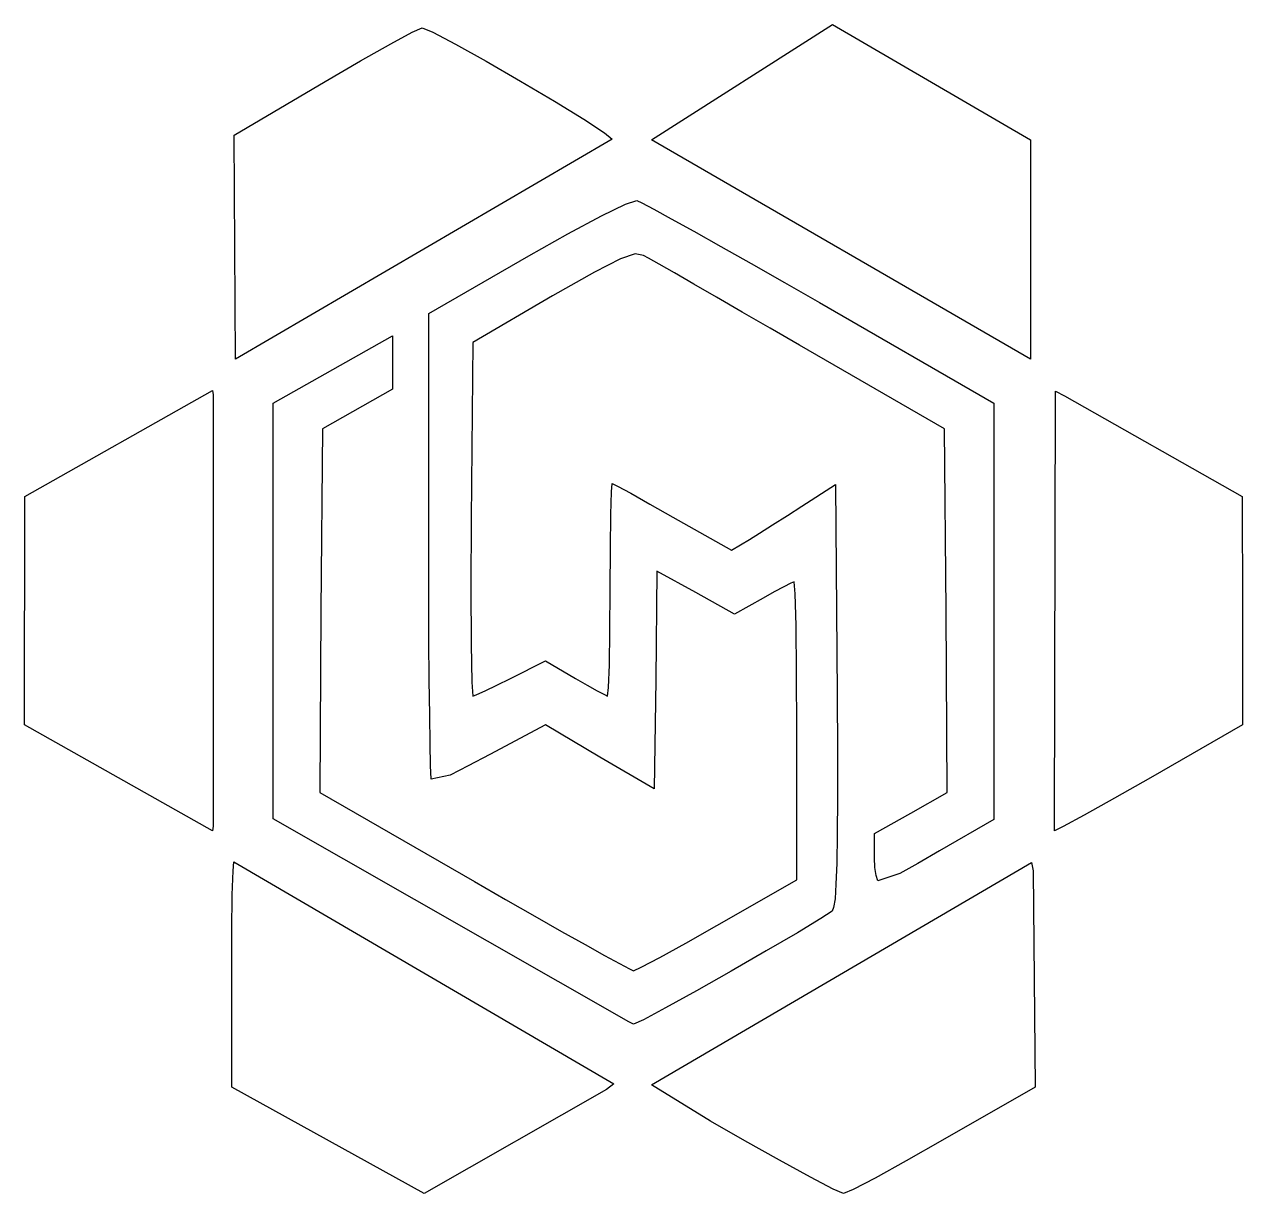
# Model space of a CAD drawing. Header units: metres. Extents: x 0 to 100, y 0 to 96.
import ezdxf

# ---------------------------------------------------------------- set-up
doc = ezdxf.new("R2010")
doc.units = ezdxf.units.M

msp = doc.modelspace()

# ---------------------------------------------------------------- linework, layer by layer
at = {"layer": 'Layer0'}
for points in [[(47.62, 87.08, 0), (48.25, 86.55, 0), (17.32, 68.51, 0), (17.23, 86.89, 0), (24.68, 91.28, 0), (27.6, 92.99, 0), (30.08, 94.38, 0), (31.84, 95.34, 0), (32.64, 95.7, 0), (33.52, 95.34, 0), (35.39, 94.36, 0), (37.91, 92.95, 0), (40.73, 91.32, 0), (43.52, 89.67, 0), (45.93, 88.19, 0), (47.62, 87.08, 0)], [(51.47, 86.51, 0), (66.33, 95.98, 0), (82.59, 86.51, 0), (82.59, 68.51, 0), (51.47, 86.51, 0)], [(20.43, 64.89, 0), (30.21, 70.42, 0), (30.21, 66.04, 0), (24.47, 62.77, 0), (24.34, 47.83, 0), (24.25, 32.94, 0), (36.94, 25.62, 0), (39.5, 24.14, 0), (41.91, 22.77, 0), (44.1, 21.53, 0), (46.02, 20.44, 0), (47.62, 19.55, 0), (48.86, 18.88, 0), (49.66, 18.45, 0), (50, 18.3, 0), (50.64, 18.59, 0), (52.15, 19.39, 0), (54.3, 20.56, 0), (56.85, 22, 0), (63.4, 25.75, 0), (63.4, 38, 0), (63.39, 42.75, 0), (63.35, 46.63, 0), (63.28, 49.25, 0), (63.19, 50.21, 0), (62.92, 50.11, 0), (62.34, 49.82, 0), (61.56, 49.41, 0), (60.64, 48.89, 0), (58.3, 47.58, 0), (55.11, 49.36, 0), (51.91, 51.11, 0), (51.83, 42.17, 0), (51.7, 33.23, 0), (47.23, 35.83, 0), (42.77, 38.47, 0), (38.21, 36.04, 0), (36.44, 35.11, 0), (34.95, 34.34, 0), (33.4, 34.01, 0), (33.35, 35.14, 0), (33.31, 36.93, 0), (33.27, 39.29, 0), (33.24, 42.15, 0), (33.21, 45.43, 0), (33.2, 49.05, 0), (33.19, 52.94, 0), (33.19, 72.26, 0), (41.4, 76.98, 0), (44.62, 78.8, 0), (47.36, 80.26, 0), (49.34, 81.22, 0), (50.26, 81.53, 0), (50.69, 81.33, 0), (51.66, 80.82, 0), (53.1, 80.03, 0), (54.96, 79, 0), (57.16, 77.76, 0), (59.66, 76.35, 0), (62.39, 74.8, 0), (65.28, 73.15, 0), (79.57, 64.89, 0), (79.57, 30.72, 0), (75.11, 28.13, 0), (73.35, 27.11, 0), (71.85, 26.29, 0), (70.06, 25.69, 0), (69.92, 26.12, 0), (69.82, 26.77, 0), (69.79, 27.57, 0), (69.79, 29.57, 0), (72.77, 31.23, 0), (75.75, 32.94, 0), (75.66, 47.83, 0), (75.53, 62.77, 0), (63.62, 69.66, 0), (61.21, 71.05, 0), (58.92, 72.37, 0), (56.82, 73.59, 0), (54.95, 74.67, 0), (53.36, 75.58, 0), (52.1, 76.3, 0), (51.23, 76.79, 0), (50.81, 77.02, 0), (50.13, 77.14, 0), (48.94, 76.74, 0), (46.81, 75.65, 0), (43.36, 73.7, 0), (36.81, 69.87, 0), (36.68, 55.36, 0), (36.66, 49.72, 0), (36.68, 45.11, 0), (36.73, 41.99, 0), (36.81, 40.85, 0), (37.13, 40.97, 0), (37.82, 41.27, 0), (38.78, 41.73, 0), (39.91, 42.3, 0), (42.77, 43.75, 0), (45.23, 42.3, 0), (46.21, 41.73, 0), (47.03, 41.27, 0), (47.61, 40.97, 0), (47.87, 40.85, 0), (47.96, 41.54, 0), (48.03, 43.41, 0), (48.07, 46.19, 0), (48.08, 49.58, 0), (48.1, 52.97, 0), (48.14, 55.74, 0), (48.19, 57.61, 0), (48.25, 58.3, 0), (48.7, 58.08, 0), (49.79, 57.49, 0), (51.35, 56.61, 0), (53.23, 55.53, 0), (58.04, 52.81, 0), (59.53, 53.7, 0), (60.35, 54.21, 0), (61.42, 54.89, 0), (62.63, 55.66, 0), (63.83, 56.43, 0), (66.59, 58.21, 0), (66.72, 40.94, 0), (66.74, 36.32, 0), (66.74, 32.52, 0), (66.73, 29.49, 0), (66.69, 27.14, 0), (66.62, 25.4, 0), (66.54, 24.21, 0), (66.43, 23.5, 0), (66.3, 23.19, 0), (65.37, 22.58, 0), (63.46, 21.42, 0), (60.9, 19.92, 0), (58.02, 18.27, 0), (55.16, 16.65, 0), (52.64, 15.26, 0), (50.81, 14.28, 0), (50, 13.92, 0), (49.61, 14.09, 0), (20.43, 30.77, 0), (20.43, 64.89, 0)], [(15.45, 65.92, 0), (15.51, 65.56, 0), (15.51, 30.16, 0), (15.45, 29.79, 0), (0, 38.47, 0), (0.04, 57.23, 0), (15.45, 65.92, 0)], [(85.28, 30.13, 0), (84.55, 29.79, 0), (84.64, 65.87, 0), (85.38, 65.5, 0), (99.96, 57.23, 0), (100, 47.87, 0), (100, 38.47, 0), (92.43, 34.13, 0), (89.48, 32.45, 0), (87, 31.07, 0), (85.28, 30.13, 0)], [(17.13, 26.51, 0), (17.19, 27.24, 0), (48.38, 9.02, 0), (47.78, 8.54, 0), (32.81, 0, 0), (17.02, 8.73, 0), (17.04, 21.58, 0), (17.07, 24.52, 0), (17.13, 26.51, 0)], [(56.31, 5.96, 0), (51.49, 8.94, 0), (82.68, 27.19, 0), (82.8, 26.49, 0), (82.98, 8.73, 0), (75.36, 4.39, 0), (72.37, 2.68, 0), (69.84, 1.28, 0), (68.04, 0.34, 0), (67.23, 0, 0), (66.39, 0.37, 0), (64.52, 1.35, 0), (61.99, 2.74, 0), (59.14, 4.34, 0), (56.31, 5.96, 0)]]:
    msp.add_polyline3d(points, dxfattribs=at)

doc.saveas('drawing.dxf')
